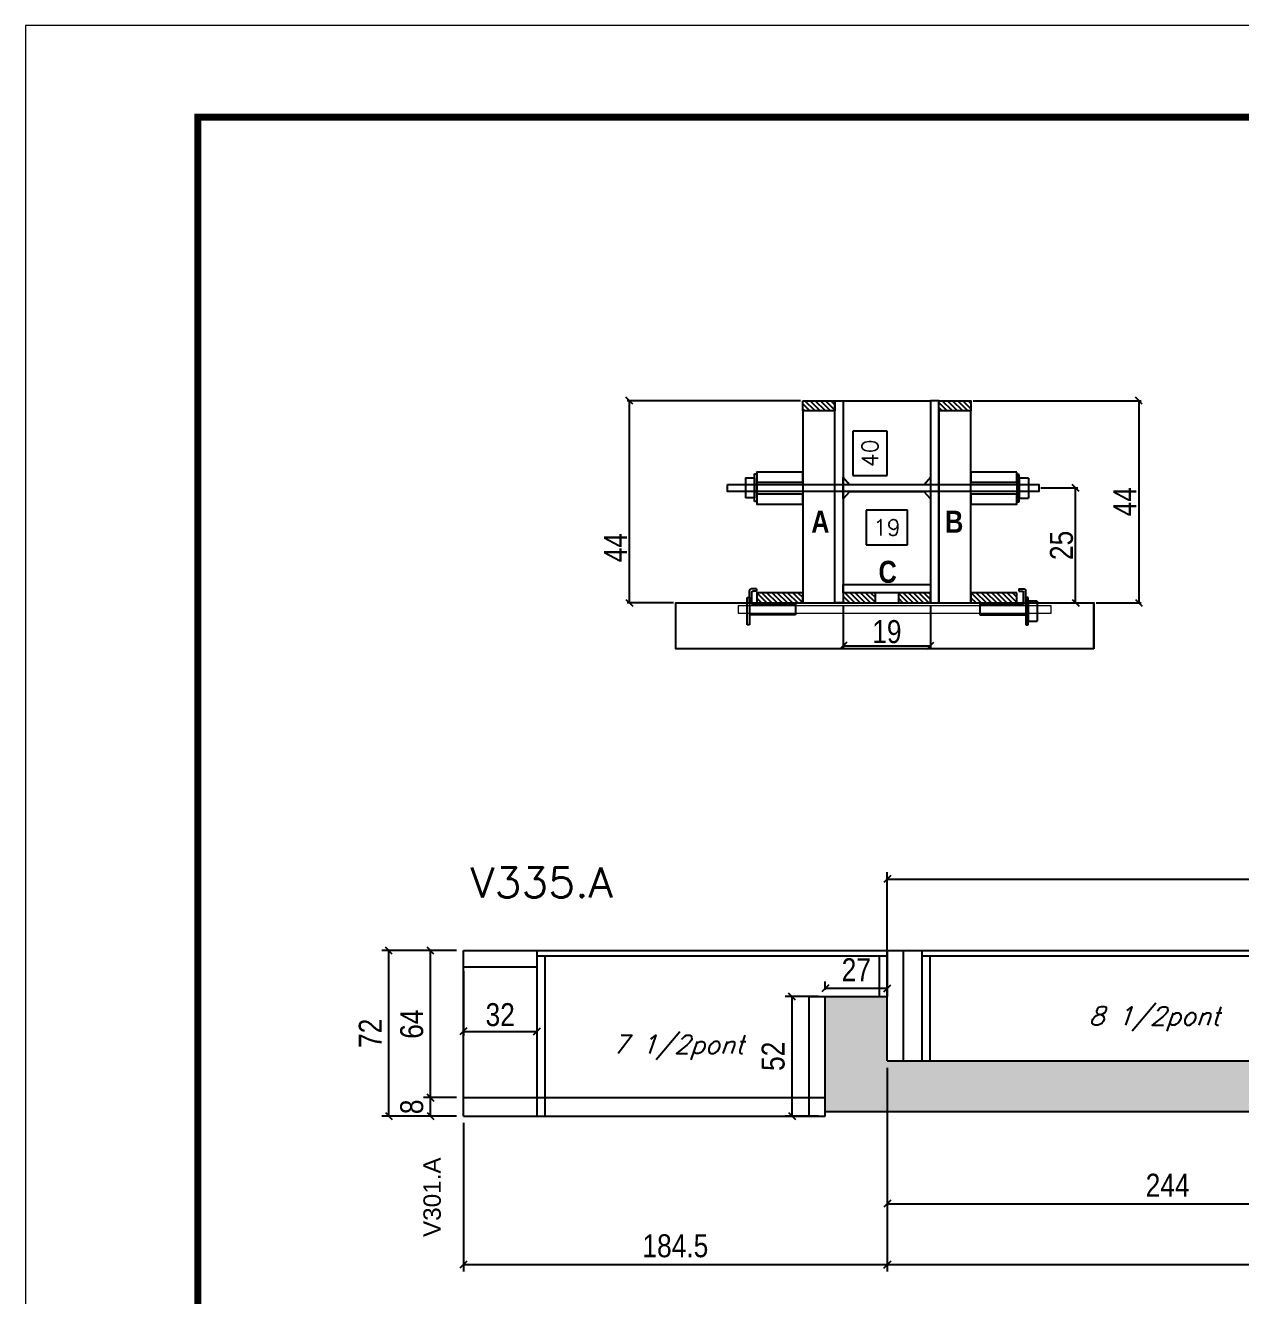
# Model space of a CAD drawing. Extents: x -3394 to 16474, y -5031 to 14397.
# Drawn here: x 7442 to 7971, y 1209 to 1762 of the extents above; entities that cross this region are included whole.
import ezdxf

# ---------------------------------------------------------------- set-up
doc = ezdxf.new("R2010")
doc.units = 0
doc.linetypes.add('DASHED', pattern=[0.75, 0.5, -0.25])
doc.layers.get('0').update_dxf_attribs({"linetype": 'CONTINUOUS'})
doc.layers.get('Defpoints').update_dxf_attribs({"linetype": 'CONTINUOUS'})
for name, color, linetype in [('1HACHURA MADEIRAS', 1, 'CONTINUOUS'), ('barrote', 251, 'CONTINUOUS'), ('COTA', 241, 'CONTINUOUS'), ('Cota Seção (2x)', 4, 'CONTINUOUS'), ('detalhes', 4, 'CONTINUOUS'), ('NOMENCLATURA', 7, 'CONTINUOUS'), ('Painéis', 200, 'CONTINUOUS'), ('presilha', 1, 'CONTINUOUS'), ('SARR_2.2x10', 60, 'CONTINUOUS'), ('SARR_2.2x7', 40, 'CONTINUOUS'), ('SARR_3.5x7', 81, 'CONTINUOUS'), ('texto', 7, 'CONTINUOUS'), ('Tubo de PVC', 51, 'CONTINUOUS')]:
    doc.layers.add(name, color=color, linetype=linetype)
for name, color, linetype, lineweight in [('CONCRETO', 251, 'CONTINUOUS', 25), ('Folhas', 255, 'CONTINUOUS', 9), ('SARRAFO DE PRESSAO', 251, 'DASHED', 9), ('SCO-___-LAJ', 2, 'CONTINUOUS', 0), ('Texto Seção', 7, 'CONTINUOUS', 15)]:
    doc.layers.add(name, color=color, linetype=linetype, lineweight=lineweight)
doc.styles.add('ARIAL', font='arial.ttf')
doc.styles.add('COTA TECNICA', font='techl___.ttf', dxfattribs={"height": 10})
doc.styles.add('COTA TECNICA 2X', font='techl___.ttf', dxfattribs={"height": 10})
doc.styles.add('REGUA-120', font='ROMANS.shx', dxfattribs={"height": 15})
doc.styles.add('ROMANS', font='romans.shx')
doc.styles.add('TECNICA', font='techb___.ttf', dxfattribs={"height": 10})
doc.dimstyles.new('Cota Seção interna', dxfattribs={"dimtxt": 7, "dimasz": 6, "dimexe": 0.18, "dimexo": 2, "dimgap": -4, "dimtad": 3, "dimdec": 1, "dimlfac": 0.5, "dimzin": 12, "dimdsep": 46, "dimtxsty": 'ROMANS', "dimblk": 'ARCHTICK', "dimcen": 0.09, "dimse1": 1, "dimse2": 1, "dimsd1": 1, "dimsd2": 1, "dimclrd": 180, "dimclre": 5, "dimclrt": 1, "dimadec": 0, "dimazin": 3, "dimtfac": 1, "dimtdec": 1, "dimtofl": 0, "dimtmove": 0, "dimatfit": 3, "dimldrblk": 'ARCHTICK', "dimfxl": 1, "dimtolj": 1, "dimtzin": 0, "dimarcsym": 0})
doc.dimstyles.new('PAINEL', dxfattribs={"dimtxt": 10, "dimasz": 3, "dimexe": 3, "dimexo": 3, "dimgap": 3, "dimtad": 1, "dimdec": 1, "dimzin": 12, "dimdsep": 46, "dimtxsty": 'COTA TECNICA', "dimblk1": 'OBLIQUE', "dimblk2": 'OBLIQUE', "dimsah": 1, "dimcen": 0.9, "dimclrd": 4, "dimclre": 4, "dimclrt": 240, "dimadec": 1, "dimazin": 3, "dimtfac": 1, "dimtdec": 1, "dimtmove": 0, "dimatfit": 3, "dimfxl": 1, "dimtolj": 1, "dimtzin": 12, "dimarcsym": 0})
doc.dimstyles.new('SECAO', dxfattribs={"dimscale": 0.333333, "dimtxt": 5, "dimasz": 9, "dimexe": 3, "dimexo": 3, "dimgap": 3, "dimtad": 1, "dimdec": 1, "dimlfac": 0.5, "dimzin": 12, "dimdsep": 46, "dimtxsty": 'COTA TECNICA 2X', "dimblk1": 'OBLIQUE', "dimblk2": 'OBLIQUE', "dimsah": 1, "dimcen": 0.9, "dimclrd": 4, "dimclre": 4, "dimclrt": 240, "dimadec": 1, "dimazin": 3, "dimtfac": 1, "dimtdec": 1, "dimtmove": 0, "dimatfit": 3, "dimfxl": 1, "dimtolj": 1, "dimtzin": 12, "dimarcsym": 0})

# ---------------------------------------------------------------- blocks, each defined once
blk = doc.blocks.new('9999999999')
at = {"layer": 'Folhas'}
blk.add_lwpolyline([(98138.98, 34190.21), (99623.98, 34190.21), (99623.98, 35240.21), (98138.98, 35240.21)], close=True, dxfattribs=at)
at = {"layer": 'Folhas', "color": 30, "const_width": 3}
blk.add_lwpolyline([(98213.98, 34230.21), (99583.98, 34230.21), (99583.98, 35200.21), (98213.98, 35200.21)], close=True, dxfattribs=at)
blk = doc.blocks.new('_Oblique')
at = {"color": 0, "linetype": 'ByBlock', "lineweight": -2}
blk.add_line((-0.5, -0.5), (0.5, 0.5), dxfattribs=at)
blk = doc.blocks.new('*D1505')
at = {"layer": 'COTA', "color": 4, "lineweight": -2, "transparency": 16777216}
for p, q in [((7798.17, 1509.82), (7798.17, 1491.14)), ((7836.17, 1509.82), (7836.17, 1491.14)), ((7798.17, 1492.14), (7836.17, 1492.14))]:
    blk.add_line(p, q, dxfattribs=at)
at = {"layer": 'Defpoints', "color": 0, "transparency": 16777216}
for p in [(7798.17, 1510.82), (7836.17, 1510.82), (7836.17, 1492.14)]:
    blk.add_point(p, dxfattribs=at)
at = {"layer": 'COTA', "color": 4, "lineweight": -2, "transparency": 16777216, "xscale": 3, "yscale": 3, "zscale": 3, "rotation": 180}
blk.add_blockref('_Oblique', (7798.17, 1492.14), dxfattribs=at)
at = {"layer": 'COTA', "color": 4, "lineweight": -2, "transparency": 16777216, "xscale": 3, "yscale": 3, "zscale": 3}
blk.add_blockref('_Oblique', (7836.17, 1492.14), dxfattribs=at)
at = {"layer": 'COTA', "color": 240, "transparency": 16777216, "insert": (7817.17, 1498.23), "char_height": 10, "attachment_point": 5, "style": 'COTA TECNICA 2X'}
blk.add_mtext('\\A1;19', dxfattribs=at)
blk = doc.blocks.new('PRESILHA METÁLICA 1')
at = {"layer": 'presilha'}
for p, q in [((7.5, 10.64), (7.5, 19.86)), ((12, 21), (8.64, 21)), ((9, 11.57), (9, 18.93)), ((12, 19.5), (9.57, 19.5)), ((12, 21), (12, 19.5)), ((0, 13), (6, 13)), ((0, 13), (0, 0)), ((6, 15.5), (7.5, 15.5)), ((6, -2.5), (6, 15.5)), ((6, 13), (6, 0)), ((7.5, 15.5), (7.5, -2.5)), ((37.5, 11), (9.57, 11)), ((37.5, 11), (37.5, 4.1)), ((6, 0), (0, 0)), ((37.5, 4.1), (7.5, 4.1)), ((7.5, -2.5), (6, -2.5))]:
    blk.add_line(p, q, dxfattribs=at)
for centre, radius, start, end in [((8.64, 19.86), 1.14, 90, 180), ((9.57, 18.93), 0.57, 90, 180), ((9.57, 11.57), 0.57, 180, 270)]:
    blk.add_arc(centre, radius, start, end, dxfattribs=at)
blk = doc.blocks.new('PRESILHA METÁLICA 2')
at = {"layer": 'presilha'}
for p, q in [((-5.25, 23.5), (-5.25, 22)), ((-5.25, 23.5), (-1.89, 23.5)), ((-5.25, 22), (-2.82, 22)), ((-2.25, 14.07), (-2.25, 21.43)), ((-0.75, 14.64), (-0.75, 22.36)), ((0.75, 18), (-0.75, 18)), ((-0.75, 18), (-0.75, 0)), ((0.75, 0), (0.75, 18)), ((-30.75, 13.5), (-30.75, 6.6)), ((-30.75, 13.5), (-2.82, 13.5)), ((-30.75, 6.6), (-0.75, 6.6)), ((-0.75, 0), (0.75, 0))]:
    blk.add_line(p, q, dxfattribs=at)
for centre, radius, start, end in [((-2.82, 21.43), 0.57, 0, 90), ((-1.89, 22.36), 1.14, 0, 90), ((-2.82, 14.07), 0.57, 270, 0)]:
    blk.add_arc(centre, radius, start, end, dxfattribs=at)
blk = doc.blocks.new('*D1506')
at = {"layer": 'COTA', "color": 4, "lineweight": -2, "transparency": 16777216}
for p, q in [((7854.77, 1598.82), (7927.82, 1598.82)), ((7926.82, 1598.82), (7926.82, 1510.82)), ((7908.23, 1510.82), (7927.82, 1510.82))]:
    blk.add_line(p, q, dxfattribs=at)
at = {"layer": 'Defpoints', "color": 0, "transparency": 16777216}
for p in [(7853.77, 1598.82), (7907.23, 1510.82), (7926.82, 1510.82)]:
    blk.add_point(p, dxfattribs=at)
at = {"layer": 'COTA', "color": 4, "lineweight": -2, "transparency": 16777216, "xscale": 3, "yscale": 3, "zscale": 3}
for p, rotation in [((7926.82, 1598.82), 90), ((7926.82, 1510.82), 270)]:
    blk.add_blockref('_Oblique', p, dxfattribs=dict(at, rotation=rotation))
at = {"layer": 'COTA', "color": 240, "transparency": 16777216, "insert": (7920.75, 1554.82), "char_height": 10, "attachment_point": 5, "rotation": 90, "style": 'COTA TECNICA 2X'}
blk.add_mtext('\\A1;44', dxfattribs=at)
blk = doc.blocks.new('*D1507')
at = {"layer": 'Cota Seção (2x)', "color": 180, "lineweight": -2, "transparency": 16777216}
for p, q in [((7817.32, 1585.6), (7802.32, 1585.6)), ((7802.32, 1585.6), (7802.32, 1566.26)), ((7817.32, 1566.26), (7817.32, 1585.6)), ((7802.32, 1566.26), (7817.32, 1566.26))]:
    blk.add_line(p, q, dxfattribs=at)
at = {"layer": 'Defpoints', "color": 0, "transparency": 16777216}
for p in [(7798.17, 1598.82), (7821.32, 1598.82), (7805.59, 1518.82)]:
    blk.add_point(p, dxfattribs=at)
at = {"layer": 'Cota Seção (2x)', "color": 1, "transparency": 16777216, "insert": (7809.82, 1575.93), "char_height": 7, "attachment_point": 5, "rotation": 90, "style": 'ROMANS'}
blk.add_mtext('\\A1;40', dxfattribs=at)
blk = doc.blocks.new('_ArchTick')
at = {"color": 0, "linetype": 'ByBlock', "const_width": 0.15}
blk.add_lwpolyline([(-0.5, -0.5), (0.5, 0.5)], dxfattribs=at)
blk = doc.blocks.new('*D1508')
at = {"layer": 'COTA', "color": 4, "lineweight": -2, "transparency": 16777216}
for p, q in [((7779.57, 1598.82), (7704.1, 1598.82)), ((7705.1, 1510.82), (7705.1, 1598.82)), ((7724.31, 1510.82), (7704.1, 1510.82))]:
    blk.add_line(p, q, dxfattribs=at)
at = {"layer": 'Defpoints', "color": 0, "transparency": 16777216}
for p in [(7705.1, 1598.82), (7780.57, 1598.82), (7725.31, 1510.82)]:
    blk.add_point(p, dxfattribs=at)
at = {"layer": 'COTA', "color": 4, "lineweight": -2, "transparency": 16777216, "xscale": 3, "yscale": 3, "zscale": 3}
for p, rotation in [((7705.1, 1598.82), 90), ((7705.1, 1510.82), 270)]:
    blk.add_blockref('_Oblique', p, dxfattribs=dict(at, rotation=rotation))
at = {"layer": 'COTA', "color": 240, "transparency": 16777216, "insert": (7699.03, 1534.82), "char_height": 10, "attachment_point": 5, "rotation": 90, "style": 'COTA TECNICA 2X'}
blk.add_mtext('\\A1;44', dxfattribs=at)
blk = doc.blocks.new('*D1509')
at = {"layer": 'COTA', "color": 4, "lineweight": -2, "transparency": 16777216}
for p, q in [((7884.25, 1560.82), (7900.31, 1560.82)), ((7899.31, 1510.82), (7899.31, 1560.82)), ((7874.77, 1510.82), (7900.31, 1510.82))]:
    blk.add_line(p, q, dxfattribs=at)
at = {"layer": 'Defpoints', "color": 0, "transparency": 16777216}
for p in [(7883.25, 1560.82), (7899.31, 1560.82), (7873.77, 1510.82)]:
    blk.add_point(p, dxfattribs=at)
at = {"layer": 'COTA', "color": 4, "lineweight": -2, "transparency": 16777216, "xscale": 3, "yscale": 3, "zscale": 3}
for p, rotation in [((7899.31, 1560.82), 90), ((7899.31, 1510.82), 270)]:
    blk.add_blockref('_Oblique', p, dxfattribs=dict(at, rotation=rotation))
at = {"layer": 'COTA', "color": 240, "transparency": 16777216, "insert": (7893.2, 1535.82), "char_height": 10, "attachment_point": 5, "rotation": 90, "style": 'COTA TECNICA 2X'}
blk.add_mtext('\\A1;25', dxfattribs=at)
blk = doc.blocks.new('*D1578')
at = {"layer": 'Cota Seção (2x)', "color": 180, "lineweight": -2, "transparency": 16777216}
for p, q in [((7826.17, 1551.12), (7808.17, 1551.12)), ((7808.17, 1551.12), (7808.17, 1536.12)), ((7826.17, 1536.12), (7826.17, 1551.12)), ((7808.17, 1536.12), (7826.17, 1536.12))]:
    blk.add_line(p, q, dxfattribs=at)
at = {"layer": 'Defpoints', "color": 0, "transparency": 16777216}
for p in [(7798.17, 1532.12), (7798.17, 1518.82), (7836.17, 1518.82)]:
    blk.add_point(p, dxfattribs=at)
at = {"layer": 'Cota Seção (2x)', "color": 1, "transparency": 16777216, "insert": (7817.17, 1543.62), "char_height": 7, "attachment_point": 5, "style": 'ROMANS'}
blk.add_mtext('\\A1;19', dxfattribs=at)
blk = doc.blocks.new('*D1579')
at = {"layer": 'COTA', "color": 4, "linetype": 'ByBlock', "lineweight": -2, "transparency": 16777216}
for p, q in [((7632.86, 1284.39), (7632.86, 1219.7)), ((7817.36, 1284.39), (7817.36, 1219.7)), ((7632.86, 1222.7), (7817.36, 1222.7))]:
    blk.add_line(p, q, dxfattribs=at)
at = {"layer": 'Defpoints', "color": 0, "linetype": 'ByBlock', "transparency": 16777216}
for p in [(7632.86, 1287.39), (7817.36, 1287.39), (7817.36, 1222.7)]:
    blk.add_point(p, dxfattribs=at)
at = {"layer": 'COTA', "color": 4, "linetype": 'ByBlock', "lineweight": -2, "transparency": 16777216, "xscale": 3, "yscale": 3, "zscale": 3, "rotation": 180}
blk.add_blockref('_Oblique', (7632.86, 1222.7), dxfattribs=at)
at = {"layer": 'COTA', "color": 4, "linetype": 'ByBlock', "lineweight": -2, "transparency": 16777216, "xscale": 3, "yscale": 3, "zscale": 3}
blk.add_blockref('_Oblique', (7817.36, 1222.7), dxfattribs=at)
at = {"layer": 'COTA', "color": 240, "linetype": 'ByBlock', "transparency": 16777216, "insert": (7725.11, 1230.83), "char_height": 10, "attachment_point": 5, "style": 'COTA TECNICA'}
blk.add_mtext('\\A1;184.5', dxfattribs=at)
blk = doc.blocks.new('*D1510')
at = {"layer": 'COTA', "color": 4, "linetype": 'ByBlock', "lineweight": -2, "transparency": 16777216}
for p, q in [((7817.36, 1294.39), (7817.36, 1246.2)), ((8061.36, 1294.39), (8061.36, 1246.2)), ((7817.36, 1249.2), (8061.36, 1249.2))]:
    blk.add_line(p, q, dxfattribs=at)
at = {"layer": 'Defpoints', "color": 0, "linetype": 'ByBlock', "transparency": 16777216}
for p in [(7817.36, 1297.39), (8061.36, 1297.39), (8061.36, 1249.2)]:
    blk.add_point(p, dxfattribs=at)
at = {"layer": 'COTA', "color": 4, "linetype": 'ByBlock', "lineweight": -2, "transparency": 16777216, "xscale": 3, "yscale": 3, "zscale": 3, "rotation": 180}
blk.add_blockref('_Oblique', (7817.36, 1249.2), dxfattribs=at)
at = {"layer": 'COTA', "color": 4, "linetype": 'ByBlock', "lineweight": -2, "transparency": 16777216, "xscale": 3, "yscale": 3, "zscale": 3}
blk.add_blockref('_Oblique', (8061.36, 1249.2), dxfattribs=at)
at = {"layer": 'COTA', "color": 240, "linetype": 'ByBlock', "transparency": 16777216, "insert": (7939.36, 1257.27), "char_height": 10, "attachment_point": 5, "style": 'COTA TECNICA'}
blk.add_mtext('\\A1;244', dxfattribs=at)
blk = doc.blocks.new('*D1580')
at = {"layer": 'COTA', "color": 4, "linetype": 'ByBlock', "lineweight": -2, "transparency": 16777216}
for p, q in [((7817.36, 1308.39), (7817.36, 1219.7)), ((8253.16, 1287.39), (8253.16, 1219.7)), ((7817.36, 1222.7), (8253.16, 1222.7))]:
    blk.add_line(p, q, dxfattribs=at)
at = {"layer": 'Defpoints', "color": 0, "linetype": 'ByBlock', "transparency": 16777216}
for p in [(7817.36, 1311.39), (8253.16, 1290.39), (8253.16, 1222.7)]:
    blk.add_point(p, dxfattribs=at)
at = {"layer": 'COTA', "color": 4, "linetype": 'ByBlock', "lineweight": -2, "transparency": 16777216, "xscale": 3, "yscale": 3, "zscale": 3, "rotation": 180}
blk.add_blockref('_Oblique', (7817.36, 1222.7), dxfattribs=at)
at = {"layer": 'COTA', "color": 4, "linetype": 'ByBlock', "lineweight": -2, "transparency": 16777216, "xscale": 3, "yscale": 3, "zscale": 3}
blk.add_blockref('_Oblique', (8253.16, 1222.7), dxfattribs=at)
at = {"layer": 'COTA', "color": 240, "linetype": 'ByBlock', "transparency": 16777216, "insert": (8035.26, 1230.94), "char_height": 10, "attachment_point": 5, "style": 'COTA TECNICA'}
blk.add_mtext('\\A1;435.8', dxfattribs=at)
blk = doc.blocks.new('*D1582')
at = {"layer": 'COTA', "color": 4, "lineweight": -2, "transparency": 16777216}
for p, q in [((7629.86, 1359.39), (7597.37, 1359.39)), ((7600.37, 1287.39), (7600.37, 1359.39)), ((7629.86, 1287.39), (7597.37, 1287.39))]:
    blk.add_line(p, q, dxfattribs=at)
at = {"layer": 'Defpoints', "color": 0, "transparency": 16777216}
for p in [(7600.37, 1359.39), (7632.86, 1359.39), (7632.86, 1287.39)]:
    blk.add_point(p, dxfattribs=at)
at = {"layer": 'COTA', "color": 4, "lineweight": -2, "transparency": 16777216, "xscale": 3, "yscale": 3, "zscale": 3}
for p, rotation in [((7600.37, 1359.39), 90), ((7600.37, 1287.39), 270)]:
    blk.add_blockref('_Oblique', p, dxfattribs=dict(at, rotation=rotation))
at = {"layer": 'COTA', "color": 240, "transparency": 16777216, "insert": (7592.3, 1323.39), "char_height": 10, "attachment_point": 5, "rotation": 90, "style": 'COTA TECNICA'}
blk.add_mtext('\\A1;72', dxfattribs=at)
blk = doc.blocks.new('*D1558')
at = {"layer": 'COTA', "color": 4, "lineweight": -2, "transparency": 16777216}
for p, q in [((7787.36, 1339.39), (7772.83, 1339.39)), ((7775.83, 1339.39), (7775.83, 1287.39)), ((7787.36, 1287.39), (7772.83, 1287.39))]:
    blk.add_line(p, q, dxfattribs=at)
at = {"layer": 'Defpoints', "color": 0, "transparency": 16777216}
for p in [(7790.36, 1339.39), (7775.83, 1287.39), (7790.36, 1287.39)]:
    blk.add_point(p, dxfattribs=at)
at = {"layer": 'COTA', "color": 4, "lineweight": -2, "transparency": 16777216, "xscale": 3, "yscale": 3, "zscale": 3}
for p, rotation in [((7775.83, 1339.39), 90), ((7775.83, 1287.39), 270)]:
    blk.add_blockref('_Oblique', p, dxfattribs=dict(at, rotation=rotation))
at = {"layer": 'COTA', "color": 240, "transparency": 16777216, "insert": (7767.72, 1313.39), "char_height": 10, "attachment_point": 5, "rotation": 90, "style": 'COTA TECNICA'}
blk.add_mtext('\\A1;52', dxfattribs=at)
blk = doc.blocks.new('*D1559')
at = {"layer": 'COTA', "color": 4, "lineweight": -2, "transparency": 16777216}
for p, q in [((7790.36, 1342.39), (7790.36, 1346)), ((7817.36, 1342.39), (7817.36, 1346)), ((7790.36, 1343), (7817.36, 1343))]:
    blk.add_line(p, q, dxfattribs=at)
at = {"layer": 'Defpoints', "color": 0, "transparency": 16777216}
for p in [(7790.36, 1339.39), (7817.36, 1343), (7817.36, 1339.39)]:
    blk.add_point(p, dxfattribs=at)
at = {"layer": 'COTA', "color": 4, "lineweight": -2, "transparency": 16777216, "xscale": 3, "yscale": 3, "zscale": 3, "rotation": 180}
blk.add_blockref('_Oblique', (7790.36, 1343), dxfattribs=at)
at = {"layer": 'COTA', "color": 4, "lineweight": -2, "transparency": 16777216, "xscale": 3, "yscale": 3, "zscale": 3}
blk.add_blockref('_Oblique', (7817.36, 1343), dxfattribs=at)
at = {"layer": 'COTA', "color": 240, "transparency": 16777216, "insert": (7803.86, 1351.08), "char_height": 10, "attachment_point": 5, "style": 'COTA TECNICA'}
blk.add_mtext('\\A1;27', dxfattribs=at)
blk = doc.blocks.new('*D1589')
at = {"layer": 'COTA', "color": 4, "lineweight": -2, "transparency": 16777216}
for p, q in [((7817.36, 1314.39), (7817.36, 1393.55)), ((7817.36, 1390.55), (8253.16, 1390.55)), ((8253.16, 1314.39), (8253.16, 1393.55))]:
    blk.add_line(p, q, dxfattribs=at)
at = {"layer": 'Defpoints', "color": 0, "transparency": 16777216}
for p in [(8253.16, 1390.55), (7817.36, 1311.39), (8253.16, 1311.39)]:
    blk.add_point(p, dxfattribs=at)
at = {"layer": 'COTA', "color": 4, "lineweight": -2, "transparency": 16777216, "xscale": 3, "yscale": 3, "zscale": 3, "rotation": 180}
blk.add_blockref('_Oblique', (7817.36, 1390.55), dxfattribs=at)
at = {"layer": 'COTA', "color": 4, "lineweight": -2, "transparency": 16777216, "xscale": 3, "yscale": 3, "zscale": 3}
blk.add_blockref('_Oblique', (8253.16, 1390.55), dxfattribs=at)
at = {"layer": 'COTA', "color": 240, "transparency": 16777216, "insert": (8035.26, 1398.79), "char_height": 10, "attachment_point": 5, "style": 'COTA TECNICA'}
blk.add_mtext('\\A1;435.8', dxfattribs=at)
blk = doc.blocks.new('*D1602')
at = {"layer": 'COTA', "color": 4, "lineweight": -2, "transparency": 16777216}
for p, q in [((7629.86, 1295.39), (7615.51, 1295.39)), ((7618.51, 1287.39), (7618.51, 1295.39)), ((7629.86, 1287.39), (7615.51, 1287.39))]:
    blk.add_line(p, q, dxfattribs=at)
at = {"layer": 'Defpoints', "color": 0, "transparency": 16777216}
for p in [(7618.51, 1295.39), (7632.86, 1295.39), (7632.86, 1287.39)]:
    blk.add_point(p, dxfattribs=at)
at = {"layer": 'COTA', "color": 4, "lineweight": -2, "transparency": 16777216, "xscale": 3, "yscale": 3, "zscale": 3}
for p, rotation in [((7618.51, 1295.39), 90), ((7618.51, 1287.39), 270)]:
    blk.add_blockref('_Oblique', p, dxfattribs=dict(at, rotation=rotation))
at = {"layer": 'COTA', "color": 240, "transparency": 16777216, "insert": (7610.41, 1291.39), "char_height": 10, "attachment_point": 5, "rotation": 90, "style": 'COTA TECNICA'}
blk.add_mtext('\\A1;8', dxfattribs=at)
blk = doc.blocks.new('*D1603')
at = {"layer": 'COTA', "color": 4, "lineweight": -2, "transparency": 16777216}
for p, q in [((7629.86, 1359.39), (7615.51, 1359.39)), ((7618.51, 1295.39), (7618.51, 1359.39)), ((7629.86, 1295.39), (7615.51, 1295.39))]:
    blk.add_line(p, q, dxfattribs=at)
at = {"layer": 'Defpoints', "color": 0, "transparency": 16777216}
for p in [(7618.51, 1359.39), (7632.86, 1359.39), (7632.86, 1295.39)]:
    blk.add_point(p, dxfattribs=at)
at = {"layer": 'COTA', "color": 4, "lineweight": -2, "transparency": 16777216, "xscale": 3, "yscale": 3, "zscale": 3}
for p, rotation in [((7618.51, 1359.39), 90), ((7618.51, 1295.39), 270)]:
    blk.add_blockref('_Oblique', p, dxfattribs=dict(at, rotation=rotation))
at = {"layer": 'COTA', "color": 240, "transparency": 16777216, "insert": (7610.4, 1327.39), "char_height": 10, "attachment_point": 5, "rotation": 90, "style": 'COTA TECNICA'}
blk.add_mtext('\\A1;64', dxfattribs=at)
blk = doc.blocks.new('*D2072')
at = {"layer": 'COTA', "color": 4, "linetype": 'Continuous', "lineweight": -2, "transparency": 16777216}
for p, q in [((7632.86, 1350.39), (7632.86, 1322.24)), ((7664.86, 1350.39), (7664.86, 1322.24)), ((7632.86, 1324.24), (7664.86, 1324.24))]:
    blk.add_line(p, q, dxfattribs=at)
at = {"layer": 'Defpoints', "color": 0, "linetype": 'Continuous', "transparency": 16777216}
for p in [(7632.86, 1352.39), (7664.86, 1352.39), (7664.86, 1324.24)]:
    blk.add_point(p, dxfattribs=at)
at = {"layer": 'COTA', "color": 4, "linetype": 'Continuous', "lineweight": -2, "transparency": 16777216, "xscale": 3, "yscale": 3, "zscale": 3, "rotation": 180}
blk.add_blockref('_Oblique', (7632.86, 1324.24), dxfattribs=at)
at = {"layer": 'COTA', "color": 4, "linetype": 'Continuous', "lineweight": -2, "transparency": 16777216, "xscale": 3, "yscale": 3, "zscale": 3}
blk.add_blockref('_Oblique', (7664.86, 1324.24), dxfattribs=at)
at = {"layer": 'COTA', "color": 240, "linetype": 'Continuous', "transparency": 16777216, "insert": (7648.86, 1331.46), "char_height": 10, "attachment_point": 5, "style": 'COTA TECNICA'}
blk.add_mtext('\\A1;32', dxfattribs=at)

msp = doc.modelspace()

# ---------------------------------------------------------------- hatches: boundary and pattern name
at = {"layer": 'COTA', "linetype": 'Continuous'}
h = msp.add_hatch(dxfattribs=at)
h.set_pattern_fill('AR-CONC', color=256, scale=0.05)
h.set_pattern_definition([(50, (5857.208, -4862.023), (9.1092334, -0.796954), [0.9525, -10.4775]), (355, (5857.208, -4862.023), (-1.762171, 9.552842), [0.762, -8.382029]), (100.45144, (5857.967, -4862.09), (7.347062, 8.755888), [0.8095, -8.904512]), (46.1842, (5857.208, -4859.483), (13.553952, -2.102116), [1.42875, -15.71625]), (96.63556, (5858.338, -4859.658), (11.870207, 12.371306), [1.21425, -13.35678]), (351.18415, (5857.208, -4859.483), (11.870207, 12.371306), [1.142998, -12.572987]), (21, (5858.478, -4860.118), (7.5807196, -5.11326), [0.9525, -10.4775]), (326, (5858.478, -4860.118), (3.090101, 9.209398), [0.762, -8.382]), (71.45144, (5859.11, -4860.544), (10.670821, 4.096138), [0.8095, -8.904497]), (37.5, (5857.208, -4862.0232), (0.1544302, 4.227752), [0, -8.2804, 0, -8.509, 0, -8.41375]), (7.5, (5857.208, -4862.023), (3.340983, 5.0090287), [0, -4.8514, 0, -8.0899, 0, -3.20675]), (327.5, (5854.376, -4862.0232), (6.7795298, -0.2864372), [0, -3.175, 0, -9.906, 0, -13.1445]), (317.5, (5853.106, -4862.023), (7.406459, 1.2713246), [0, -4.1275, 0, -6.5786, 0, -9.3345])])
h.paths.add_polyline_path([(8331.36, 1311.39), (8253.16, 1311.39), (8253.16, 1339.39), (8226.16, 1339.39), (8226.16, 1311.39), (7817.36, 1311.39), (7817.36, 1339.39), (7790.36, 1339.39), (7790.36, 1289.39), (8331.36, 1289.39)])
at = {"layer": 'SARR_2.2x10'}
h = msp.add_hatch(dxfattribs=at)
h.set_pattern_fill('ANSI31', color=256, scale=0.5, angle=90)
h.set_pattern_definition([(135, (40971.595, -122001.3537), (-1.122532015, -1.122532015), [])])
h.paths.add_polyline_path([(7780.57, 1515.22), (7780.57, 1510.82), (7760.57, 1510.82), (7760.57, 1515.22)])
h = msp.add_hatch(dxfattribs=at)
h.set_pattern_fill('ANSI31', color=256, scale=0.5, angle=90)
h.set_pattern_definition([(135, (40858.395, -122001.3537), (-1.122532015, -1.122532015), [])])
h.paths.add_polyline_path([(7873.77, 1515.22), (7873.77, 1510.82), (7853.77, 1510.82), (7853.77, 1515.22)])
at = {"layer": 'SARR_2.2x7'}
h = msp.add_hatch(dxfattribs=at)
h.set_pattern_fill('ANSI31', color=256, scale=0.5, angle=90)
h.set_pattern_definition([(135, (40862.395, -121917.7537), (-1.122532015, -1.122532015), [])])
h.paths.add_polyline_path([(7794.57, 1598.82), (7794.57, 1594.42), (7780.57, 1594.42), (7780.57, 1598.82)])
h = msp.add_hatch(dxfattribs=at)
h.set_pattern_fill('ANSI31', color=256, scale=0.5, angle=90)
h.set_pattern_definition([(135, (40803.195, -121917.7537), (-1.122532015, -1.122532015), [])])
h.paths.add_polyline_path([(7853.77, 1598.82), (7853.77, 1594.42), (7839.77, 1594.42), (7839.77, 1598.82)])
h = msp.add_hatch(dxfattribs=at)
h.set_pattern_fill('ANSI31', color=256, scale=0.5, angle=90)
h.set_pattern_definition([(135, (41009.995, -122001.3537), (-1.122532015, -1.122532015), [])])
h.paths.add_polyline_path([(7812.17, 1515.22), (7812.17, 1510.82), (7798.17, 1510.82), (7798.17, 1515.22)])
h = msp.add_hatch(dxfattribs=at)
h.set_pattern_fill('ANSI31', color=256, scale=0.5, angle=90)
h.set_pattern_definition([(135, (40985.995, -122001.3537), (-1.122532015, -1.122532015), [])])
h.paths.add_polyline_path([(7836.17, 1515.22), (7836.17, 1510.82), (7822.17, 1510.82), (7822.17, 1515.22)])

# ---------------------------------------------------------------- linework, layer by layer
at = {"layer": '1HACHURA MADEIRAS', "elevation": 0}
for points in [[(7780.57, 1567.73), (7760.57, 1567.73), (7760.57, 1563.33), (7780.57, 1563.33)], [(7780.57, 1558.13), (7760.57, 1558.13), (7760.57, 1553.73), (7780.57, 1553.73)]]:
    msp.add_lwpolyline(points, close=True, dxfattribs=at)
at = {"layer": '1HACHURA MADEIRAS'}
for points in [[(7873.77, 1567.73), (7853.77, 1567.73), (7853.77, 1563.33), (7873.77, 1563.33)], [(7873.77, 1558.13), (7853.77, 1558.13), (7853.77, 1553.73), (7873.77, 1553.73)]]:
    msp.add_lwpolyline(points, close=True, dxfattribs=at)
at = {"layer": 'barrote', "elevation": 0}
msp.add_lwpolyline([(7907.23, 1490.82), (7725.31, 1490.82), (7725.31, 1510.82), (7907.23, 1510.82)], close=True, dxfattribs=at)
at = {"layer": 'CONCRETO', "linetype": 'Continuous'}
msp.add_line((7798.17, 1598.82), (7836.17, 1598.82), dxfattribs=at)
at = {"layer": 'COTA', "linetype": 'Continuous'}
msp.add_line((7790.36, 1289.39), (8331.36, 1289.39), dxfattribs=at)
at = {"layer": 'detalhes', "color": 250}
msp.add_line((7907.23, 1490.82), (7907.23, 1510.82), dxfattribs=at)
at = {"layer": 'Painéis', "linetype": 'ByBlock'}
for p, q in [((7632.86, 1359.39), (7817.36, 1359.39)), ((7632.86, 1287.39), (7632.86, 1359.39)), ((7817.36, 1359.39), (8253.16, 1359.39)), ((7817.36, 1311.39), (7817.36, 1359.39)), ((7790.36, 1339.39), (7817.36, 1339.39)), ((7790.36, 1287.39), (7790.36, 1339.39)), ((7817.36, 1311.39), (8226.16, 1311.39)), ((7632.86, 1295.39), (7790.36, 1295.39)), ((7632.86, 1287.39), (7790.36, 1287.39))]:
    msp.add_line(p, q, dxfattribs=at)
at = {"layer": 'Painéis', "linetype": 'Continuous', "elevation": 0}
for points in [[(7794.57, 1510.82), (7794.57, 1598.82), (7798.17, 1598.82), (7798.17, 1510.82)], [(7839.77, 1510.82), (7839.77, 1598.82), (7836.17, 1598.82), (7836.17, 1510.82)], [(7798.17, 1518.82), (7836.17, 1518.82), (7836.17, 1515.22), (7798.17, 1515.22)]]:
    msp.add_lwpolyline(points, close=True, dxfattribs=at)
at = {"layer": 'presilha'}
for p, q in [((7755.57, 1565.25), (7759.57, 1565.25)), ((7755.57, 1565.25), (7755.57, 1556.58)), ((7759.57, 1566.92), (7760.57, 1566.92)), ((7759.57, 1554.92), (7759.57, 1566.92)), ((7759.57, 1565.25), (7759.57, 1556.58)), ((7760.57, 1566.92), (7760.57, 1554.92)), ((7874.77, 1566.73, 0), (7873.77, 1566.73, 0)), ((7873.77, 1566.73, 0), (7873.77, 1554.73, 0)), ((7874.77, 1554.73, 0), (7874.77, 1566.73, 0)), ((7878.77, 1565.06, 0), (7874.77, 1565.06, 0)), ((7874.77, 1565.06, 0), (7874.77, 1556.39, 0)), ((7878.77, 1565.06, 0), (7878.77, 1556.39, 0)), ((7759.57, 1556.58), (7755.57, 1556.58)), ((7760.57, 1554.92), (7759.57, 1554.92)), ((7873.77, 1554.73, 0), (7874.77, 1554.73, 0)), ((7874.77, 1556.39, 0), (7878.77, 1556.39, 0))]:
    msp.add_line(p, q, dxfattribs=at)
at = {"layer": 'presilha', "elevation": 0}
msp.add_lwpolyline([(7747.79, 1562.32), (7883.25, 1562.32), (7883.25, 1559.32), (7747.79, 1559.32)], close=True, dxfattribs=at)
at = {"layer": 'SARR_2.2x10', "elevation": 0}
for points in [[(7780.57, 1515.22), (7760.57, 1515.22), (7760.57, 1510.82), (7780.57, 1510.82)], [(7873.77, 1515.22), (7853.77, 1515.22), (7853.77, 1510.82), (7873.77, 1510.82)]]:
    msp.add_lwpolyline(points, close=True, dxfattribs=at)
at = {"layer": 'SARR_2.2x7', "linetype": 'Continuous'}
for p, q in [((7664.86, 1357.19), (7817.36, 1357.19)), ((7824.36, 1311.39), (7824.36, 1359.39)), ((7832.36, 1357.19), (8061.36, 1357.19)), ((7632.86, 1352.39), (7664.86, 1352.39)), ((7783.36, 1287.39), (7783.36, 1339.39)), ((7783.36, 1339.39), (7790.36, 1339.39))]:
    msp.add_line(p, q, dxfattribs=at)
at = {"layer": 'SARR_2.2x7', "elevation": 0}
for points in [[(7780.57, 1598.82), (7794.57, 1598.82), (7794.57, 1594.42), (7780.57, 1594.42)], [(7839.77, 1598.82), (7853.77, 1598.82), (7853.77, 1594.42), (7839.77, 1594.42)], [(7812.17, 1515.22), (7798.17, 1515.22), (7798.17, 1510.82), (7812.17, 1510.82)], [(7836.17, 1515.22), (7822.17, 1515.22), (7822.17, 1510.82), (7836.17, 1510.82)]]:
    msp.add_lwpolyline(points, close=True, dxfattribs=at)
at = {"layer": 'SARR_3.5x7'}
for p, q in [((7664.86, 1359.39), (7664.86, 1287.39)), ((7668.36, 1357.19), (7668.36, 1287.39)), ((7813.86, 1357.19), (7813.86, 1339.39)), ((7817.36, 1359.39), (7817.36, 1339.39)), ((7832.36, 1359.39), (7832.36, 1311.39)), ((7835.86, 1357.19), (7835.86, 1311.39)), ((7832.36, 1311.39), (7835.86, 1311.39)), ((7664.86, 1287.39), (7668.36, 1287.39))]:
    msp.add_line(p, q, dxfattribs=at)
at = {"layer": 'SARR_3.5x7', "elevation": 0}
for points in [[(7794.57, 1594.42), (7780.57, 1594.42), (7780.57, 1510.82), (7794.57, 1510.82)], [(7853.77, 1594.42), (7839.77, 1594.42), (7839.77, 1510.82), (7853.77, 1510.82)]]:
    msp.add_lwpolyline(points, close=True, dxfattribs=at)
at = {"layer": 'SCO-___-LAJ', "color": 1, "elevation": 0}
msp.add_lwpolyline([(7888.62, 1509.48), (7752.46, 1509.48), (7752.46, 1506.28), (7888.62, 1506.28)], close=True, dxfattribs=at)
at = {"layer": 'Tubo de PVC', "elevation": 0}
msp.add_lwpolyline([(7836.17, 1565.56), (7836.17, 1556.07), (7833.37, 1559.22), (7800.97, 1559.22), (7798.17, 1556.07), (7798.17, 1565.56), (7800.97, 1562.41), (7833.37, 1562.41)], close=True, dxfattribs=at)

# ---------------------------------------------------------------- block references
at = {"layer": 'presilha', "xscale": -0.6666666666666666, "yscale": 0.6666666666666666, "zscale": 0.6666666666666666}
for name, p in [('PRESILHA METÁLICA 2', (7756.89, 1501.18)), ('PRESILHA METÁLICA 1', (7882.64, 1502.85))]:
    msp.add_blockref(name, p, dxfattribs=at)
at = {"layer": 'SARRAFO DE PRESSAO', "color": 6, "linetype": 'ByBlock'}
msp.add_blockref('9999999999', (-90696.77, -33477.98), dxfattribs=at)

# ---------------------------------------------------------------- texts
at = {"layer": 'detalhes', "style": 'TECNICA'}
for s, p in [('A', (7784.24, 1541.32)), ('B', (7842.51, 1541.32)), ('C', (7813.54, 1519.52))]:
    msp.add_text(s, height=9.6, dxfattribs=at).set_placement(p)
at = {"layer": 'NOMENCLATURA', "linetype": 'Continuous', "style": 'ARIAL'}
msp.add_text('V301.A', height=7.567, rotation=90, dxfattribs=at).set_placement((7623, 1234.7))
at = {"layer": 'texto', "color": 2, "char_height": 8, "attachment_point": 5, "style": 'ROMANS'}
for s, insert in [('{\\Q19;\\C256;8 1/2pont}', (7933.56, 1329.61)), ('{\\Q19;\\C256;7 1/2pont}', (7726.4, 1317.21))]:
    msp.add_mtext(s, dxfattribs=dict(at, insert=insert))
at = {"layer": 'Texto Seção', "style": 'REGUA-120', "width": 1.05}
msp.add_text('V335.A', height=13, dxfattribs=at).set_placement((7635.86, 1382.57))

# ---------------------------------------------------------------- dimensions: what is measured, and where the dimension line sits
at = {"layer": 'COTA'}
for base, p1, p2, dimstyle, picture, middle in [((7705.1, 1598.82), (7725.31, 1510.82), (7780.57, 1598.82), 'SECAO', '*D1508', (7705.1, 1534.82)), ((7618.51, 1295.39), (7632.86, 1287.39), (7632.86, 1295.39), 'PAINEL', '*D1602', (7618.51, 1291.39))]:
    dim = msp.add_linear_dim(base=base, p1=p1, p2=p2, angle=90, dimstyle=dimstyle, dxfattribs=at)
    dim.commit()
    dim.dimension.update_dxf_attribs({"geometry": picture, "text_midpoint": middle, "dimtype": 160})
for base, p1, p2, dimstyle, picture, middle in [((7926.82, 1510.82), (7853.77, 1598.82), (7907.23, 1510.82), 'SECAO', '*D1506', (7920.75, 1554.82)), ((7899.31, 1560.82), (7873.77, 1510.82), (7883.25, 1560.82), 'SECAO', '*D1509', (7893.2, 1535.82)), ((7600.37, 1359.39), (7632.86, 1287.39), (7632.86, 1359.39), 'PAINEL', '*D1582', (7592.3, 1323.39)), ((7775.83, 1287.39), (7790.36, 1339.39), (7790.36, 1287.39), 'PAINEL', '*D1558', (7767.72, 1313.39))]:
    dim = msp.add_linear_dim(base=base, p1=p1, p2=p2, angle=90, dimstyle=dimstyle, dxfattribs=at)
    dim.commit()
    dim.dimension.update_dxf_attribs({"geometry": picture, "text_midpoint": middle})
dim = msp.add_linear_dim(base=(7836.17, 1492.14), p1=(7798.17, 1510.82), p2=(7836.17, 1510.82), dimstyle='SECAO', dxfattribs=at)
dim.commit()
dim.dimension.update_dxf_attribs({"geometry": '*D1505', "text_midpoint": (7817.17, 1492.14), "dimtype": 160})
for base, p1, p2, picture, middle in [((8253.16, 1390.55), (7817.36, 1311.39), (8253.16, 1311.39), '*D1589', (8035.26, 1398.79)), ((7817.36, 1343), (7790.36, 1339.39), (7817.36, 1339.39), '*D1559', (7803.86, 1351.08))]:
    dim = msp.add_linear_dim(base=base, p1=p1, p2=p2, dimstyle='PAINEL', dxfattribs=at)
    dim.commit()
    dim.dimension.update_dxf_attribs({"geometry": picture, "text_midpoint": middle})
dim = msp.add_linear_dim(base=(7618.51, 1359.39), p1=(7632.86, 1295.39), p2=(7632.86, 1359.39), angle=90, dimstyle='PAINEL', override={"dimtmove": 1}, dxfattribs=at)
dim.commit()
dim.dimension.update_dxf_attribs({"geometry": '*D1603', "text_midpoint": (7610.4, 1327.39)})
at = {"layer": 'COTA', "linetype": 'Continuous'}
dim = msp.add_linear_dim(base=(7664.86, 1324.24), p1=(7632.86, 1352.39), p2=(7664.86, 1352.39), dimstyle='PAINEL', override={"dimexe": 2, "dimexo": 2, "dimgap": 2, "dimadec": 8, "dimtix": 1, "dimatfit": 2, "dimldrblk": 'Oblique'}, dxfattribs=at)
dim.commit()
dim.dimension.update_dxf_attribs({"geometry": '*D2072', "text_midpoint": (7648.86, 1331.46)})
at = {"layer": 'COTA', "linetype": 'ByBlock'}
for base, p1, p2, picture, middle in [((8253.16, 1222.7), (7817.36, 1311.39), (8253.16, 1290.39), '*D1580', (8035.26, 1230.94)), ((8061.36, 1249.2), (7817.36, 1297.39), (8061.36, 1297.39), '*D1510', (7939.36, 1257.27)), ((7817.36, 1222.7), (7632.86, 1287.39), (7817.36, 1287.39), '*D1579', (7725.11, 1230.83))]:
    dim = msp.add_linear_dim(base=base, p1=p1, p2=p2, dimstyle='PAINEL', dxfattribs=at)
    dim.commit()
    dim.dimension.update_dxf_attribs({"geometry": picture, "text_midpoint": middle})
at = {"layer": 'Cota Seção (2x)'}
dim = msp.add_linear_dim(base=(7821.32, 1598.82), p1=(7805.59, 1518.82), p2=(7798.17, 1598.82), angle=90, dimstyle='Cota Seção interna', dxfattribs=at)
dim.commit()
dim.dimension.update_dxf_attribs({"geometry": '*D1507', "text_midpoint": (7821.32, 1575.93), "dimtype": 160})
dim = msp.add_linear_dim(base=(7798.17, 1532.12), p1=(7836.17, 1518.82), p2=(7798.17, 1518.82), dimstyle='Cota Seção interna', dxfattribs=at)
dim.commit()
dim.dimension.update_dxf_attribs({"geometry": '*D1578', "text_midpoint": (7817.17, 1543.62)})

doc.saveas('drawing.dxf')
